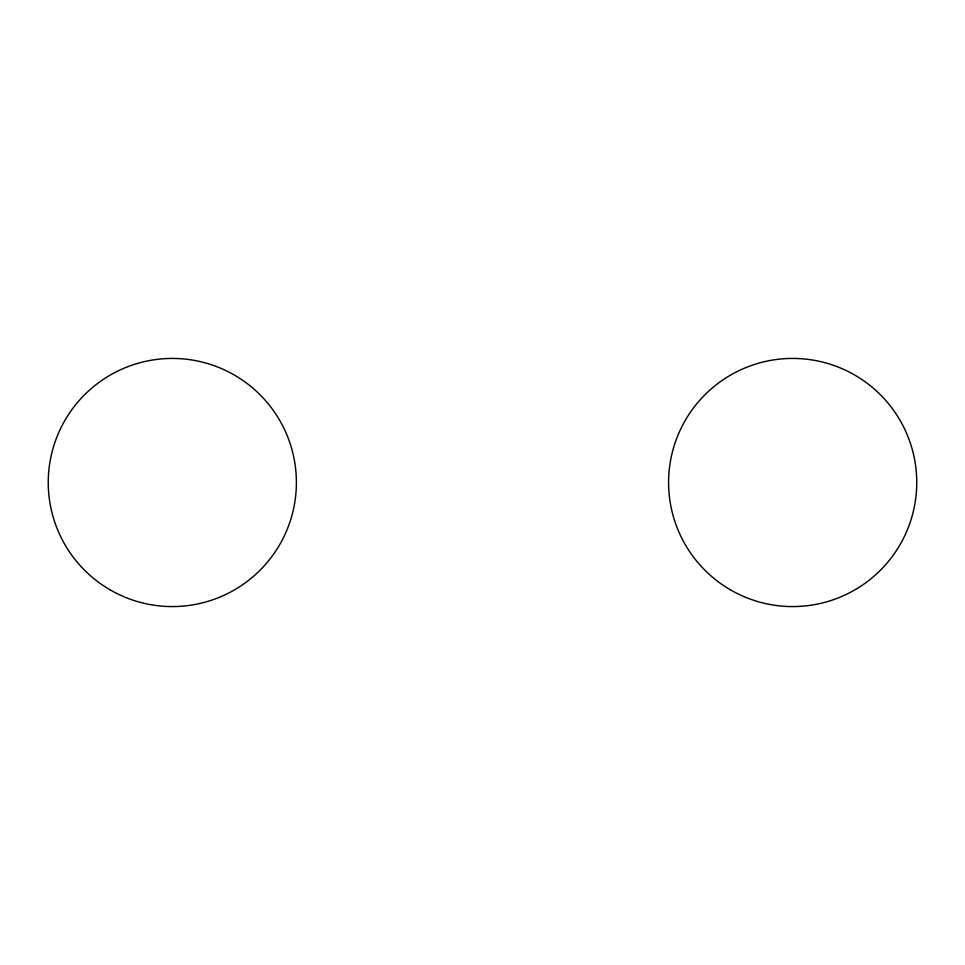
<?xml version="1.0" encoding="UTF-8"?>
<svg xmlns="http://www.w3.org/2000/svg" width="965" height="965" viewBox="0 0 965 965"><rect width="100%" height="100%" fill="white"/><g stroke="black" fill="none" stroke-linecap="round" stroke-linejoin="round"><path stroke-width="1.45" d="M730.638 589.953A124.075 124.075 0 0 0 916.75 482.5A124.075 124.075 0 0 0 730.638 375.047A124.075 124.075 0 0 0 730.638 589.953M110.287 589.953A124.075 124.075 0 0 0 296.388 482.5A124.075 124.075 0 0 0 110.287 375.047A124.075 124.075 0 0 0 110.287 589.953"/></g></svg>
